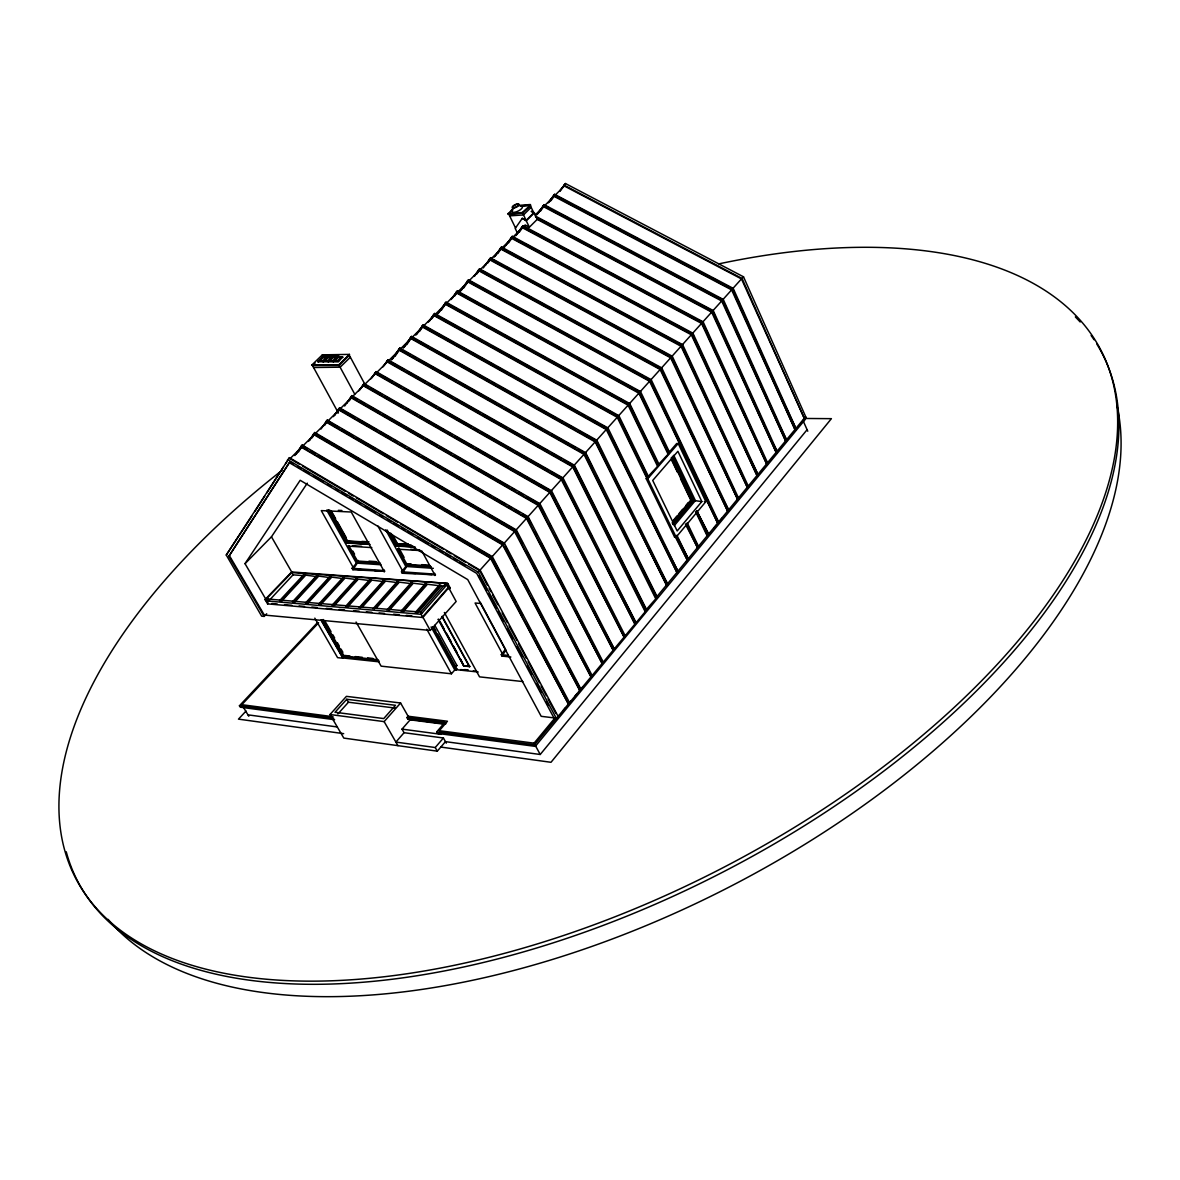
<?xml version="1.0" encoding="UTF-8"?>
<svg xmlns="http://www.w3.org/2000/svg" width="1180" height="1180" viewBox="0 0 1180 1180"><rect width="100%" height="100%" fill="white"/><g stroke="black" fill="none" stroke-linecap="round" stroke-linejoin="round"><path stroke-width="1.5" d="M456.955 665.55L456.291 665.977L456.955 665.55L434.8 625.297M510.866 656.995L502.031 656.11L501.264 654.694L505.497 649.251L480.29 602.316M503.668 653.573L505.91 650.018M264.158 616.417L261.65 616.181L226.265 555.028L289.439 457.663L480.157 570.191L558.376 716.88L556.65 718.959L554.349 718.679L476.705 573.392L289.248 462.634L228.846 556.355L264.158 616.417L266.709 613.762M251.842 516.221L226.265 555.028M254.806 511.589L264.704 496.19M266.68 493.107L283.51 466.911M285.486 463.829L289.439 457.663M228.846 556.355L289.882 462L293.038 463.858M294.911 455.569L302.169 445.022L492.34 556.635L569.778 703.074L568.642 704.445L490.585 558.376L301.475 447.309L290.014 458.681L299.499 464.286M296.165 454.315L302.169 445.022M298.496 451.911L301.475 447.309M308.555 441.394L314.78 432.5L504.406 543.198L581.091 689.385L579.955 690.743L502.65 544.924L314.087 434.771L302.744 446.04L307.508 448.843M309.809 440.155L314.78 432.5M312.081 437.854L314.087 434.771M321.004 429.019L327.258 420.095L516.339 529.894L592.286 675.83L591.165 677.187L514.613 531.605L326.58 422.351L315.34 433.517L359.694 459.418M323.246 426.246L327.258 420.095M324.589 425.405L326.58 422.351M333.424 416.628L339.634 407.808L528.168 516.707L603.378 662.408L602.272 663.735L526.457 518.418L338.955 410.05L327.819 421.113L338.97 427.588M334.648 415.419L339.634 407.808M336.949 413.118L338.955 410.05M344.649 406.009L351.891 395.639L539.894 503.654L614.367 649.103L613.275 650.416L538.183 505.35L351.227 397.852L340.194 408.826L354.487 417.086M346.861 403.265L351.891 395.639M349.221 400.89L351.227 397.852M358.779 390.904L364.045 383.574L551.503 490.733L625.253 635.917L624.176 637.23L549.792 492.414L363.366 385.786L352.437 396.642M359.989 389.71L364.045 383.574M448.282 588.717L448.872 588.068L456.159 601.49L430.228 630.415L422.691 616.757L447.869 587.935L450.318 588.171L447.736 583.407L291.681 571.946L265.058 599.543L267.594 603.88L268.185 603.246L245.027 563.671L300.163 480.29L467.723 579.587L541.178 716.319L553.199 717.779M370.844 378.869L376.066 371.626L562.993 477.915L636.05 622.848L634.973 624.161L561.297 479.596L375.402 373.824L364.576 384.577L367.762 386.406M372.039 377.689L376.066 371.626M382.718 367.098L387.999 359.782L574.38 465.23L646.743 609.913L534.452 744.801L436.718 731.866L444.875 722.411L445.73 723.93L407.808 719.048L406.952 717.558L408.118 716.231L447.471 721.246L439.314 730.7L534.083 743.179L540.219 754.492L807.105 429.712M401.495 571.784L434.107 574.07L434.624 573.303L435.494 574.881L402.292 573.229L401.495 571.784L406.997 565.191M384.075 365.653L387.999 359.782M245.027 563.671L271.459 536.812L307.302 483.166M391.48 359.9L399.814 348.041L585.663 452.663L657.334 597.08L645.976 609.854L573.819 465.643L564.247 460.215M392.645 358.735L399.814 348.041M395.094 356.286L399.15 350.209L583.982 454.329L655.52 598.304M403.25 348.144L411.51 336.418L596.844 440.214L667.836 584.38L666.788 585.634L595.163 441.88L410.876 338.572L400.33 349.044L409.888 354.428M404.401 346.979L411.51 336.418M406.775 344.663L410.876 338.572M406.245 567.241L403.147 571.858L377.807 525.852M415.832 335.135L423.119 324.898L607.907 427.883L678.235 571.784L677.202 573.038L606.255 429.535L422.47 327.037L412.041 337.421L428.06 346.389M416.983 333.984L423.119 324.898M419.431 331.55L422.47 327.037M428.384 322.111L434.609 313.467L618.88 415.67L648.572 476.868L646.198 478.682L674.577 537.092L676.111 537.166L705.847 501.662L678.22 443.518L676.701 443.503L668.883 452.515L656.375 426.334M429.52 320.975L434.609 313.467M431.91 318.659L433.975 315.606L617.229 417.307L646.743 478.077M352.097 568.317L383.426 570.515L383.943 569.748L384.813 571.312L352.894 569.734L352.097 568.317L357.555 561.857M437.706 313.821L446.011 302.154L629.751 403.56L659.163 464.64L647.805 476.838L634.25 448.931M438.842 312.7L446.011 302.154M441.305 310.266L445.376 304.278L628.099 405.183L657.334 465.834M451.025 299.587L457.294 290.944L640.519 391.553L669.65 452.53L658.396 464.625L659.163 464.64M452.147 298.481L457.294 290.944M454.595 296.092L456.675 293.053L638.882 393.176L667.836 453.71M460.126 291.519L468.49 279.822L651.183 379.665L718.945 522.519L717.942 523.728L649.561 381.288L467.87 281.917L457.796 291.932L477.148 302.552M461.233 290.413L468.49 279.822M463.755 287.935L467.87 281.917M474.316 275.973L479.582 268.804L661.759 367.894L728.901 510.468L727.898 511.663L660.136 369.502L478.977 270.884L468.991 280.81L478.638 286.076M474.375 276.386L479.582 268.804M476.897 273.908L478.977 270.884M356.817 563.863L353.72 568.376L321.27 510.601L351.242 512.017L383.692 570.486M483.284 267.963L490.57 257.874L672.246 356.213L738.754 498.521L737.78 499.715L670.624 357.82L489.966 259.954L480.068 269.792L493.019 276.828M485.408 265.382L490.57 257.874M487.886 262.978L489.966 259.954M494.154 257.151L501.471 247.048L682.63 344.649L748.533 486.691L747.56 487.871L681.022 346.242L500.88 249.113L491.072 258.863M495.246 256.075L501.471 247.048M497.768 253.597L500.88 249.113M515.557 228.035L508.683 213.949L522.548 212.99L530.233 205.394L533.803 212.798L526.147 220.394L522.268 218.33L515.203 228.448L517.533 233.227M503.89 247.948L512.282 236.325L692.911 333.188L758.224 474.95L757.265 476.13L691.318 334.766L511.692 238.375L501.957 248.036M506.014 245.366L512.282 236.325M508.565 242.874L511.692 238.375M515.616 235.808L522.991 225.675L703.118 321.816L767.841 463.327L766.882 464.478L701.525 323.394L522.401 227.725L512.769 237.298L522.475 242.505M516.678 234.746L522.991 225.675M519.259 232.224L522.401 227.725M536.812 214.701L544.142 204.686L723.251 299.396L786.809 440.361L785.865 441.497L721.673 300.959L543.552 206.692L535.263 214.937M537.859 213.669L544.142 204.686M540.381 211.22L543.552 206.692M548.272 202.842L554.571 194.317L733.178 288.333L796.176 429.019L795.246 430.154L731.615 289.882L553.995 196.322L544.6 205.659M549.305 201.81L554.571 194.317M550.898 200.733L553.995 196.322M559.659 191.071L565.441 183.52L743.518 276.813L805.925 417.219L804.539 418.9L741.468 278.908L564.35 186.027L555.043 195.29M560.146 191.042L565.441 183.52M534.083 743.179L554.925 717.986L556.459 718.178M625.71 534.865L656.567 597.036L804.701 417.779L805.38 419.284L535.307 746.38L437.574 733.4L436.718 731.866M557.167 717.853L559.512 715.006M563.022 710.758L565.368 707.926M568.878 703.678L571.223 700.846M574.734 696.598L577.064 693.766M579.409 690.934L582.92 686.686M685.919 562.034L688.25 559.202M708.148 535.13L710.493 532.283M714.003 528.035L716.349 525.203M719.859 520.955L722.19 518.123M674.577 537.092L675.093 536.472L687.527 560.544L688.56 559.291L676.892 535.278M697.749 548.154L698.767 546.93L687.232 522.947L686.2 524.171L697.749 548.154L685.433 524.141M697.469 510.719L695.684 511.914L707.13 535.853L708.9 534.658L696.702 510.689L708.9 534.658M531.531 211.279L534.334 212.754L537.21 219.392L711.643 312.125L776.411 452.943L777.369 451.793L713.222 310.561L535.233 215.999M701.835 501.574L677.187 530.956L652.717 480.452L677.895 451.291L701.835 501.574L693.855 500.512L691.495 503.3M674.237 525.69L695.374 500.571L673.736 455.244M673.485 520.174L676.907 516.102M679.193 513.389L682.63 509.332M686.067 505.261L688.353 502.547M672.792 521.545L691.097 499.863L671.641 459.182M672.113 522.932L691.539 499.877L671.317 457.575M676.258 518.964L678.515 516.279M676.553 518.979L678.825 516.294M682.217 512.268L684.474 509.583M672.954 524.392L693.309 500.217L672.379 456.409M673.249 524.407L693.604 500.231L672.689 456.409M678.589 518.654L682.099 514.465M684.459 511.678L687.984 507.489M408.118 716.231L400.595 703L346.433 696.348L330.002 714.52L343.808 738.09L437.293 751.159L445.465 741.645L540.219 754.492M443.415 738.001L404.062 732.706L395.89 742.073L435.228 747.53L443.415 738.001L446.32 743.149M502.031 656.11L507.901 655.977M646.198 478.682L647.731 478.726L678.22 443.518M267.594 603.88L422.824 617.494L448.592 587.979L446.866 584.808L444.698 584.646L420.67 612.11L268.229 599.057L266.474 600.93L265.058 599.543M438.149 619.426L463.843 666.243L460.746 659.266M463.843 666.243L469.906 666.317M417.248 613.305L441.246 585.914L444.123 586.135M266.474 600.93L421.068 614.308L446.866 584.808M404.062 732.706L402.011 729.122L410.153 719.83L444.137 724.21M356.08 622.037L381.125 666.154L451.424 673.795L454.801 669.945L457.324 668.809M415.36 612.391L439.373 585.014L441.246 585.914M419.401 609.072L424.21 603.6M427.809 599.499L432.603 594.012M436.202 589.912L439.801 585.811L439.373 585.014M416.791 612.523L440.819 585.118M407.808 719.048L408.973 717.72L410.153 719.83M401.082 611.166L425.095 583.952L439.801 585.811M403.929 609.219L408.737 603.791M412.336 599.706L418.34 592.906M421.939 588.82L425.538 584.749L425.095 583.952M402.513 611.284L426.526 584.056M402.955 612.066L426.954 584.852M330.002 714.52L384.134 721.614L400.595 703M386.966 609.957L410.979 582.905L425.538 584.749M389.828 608.025L395.816 601.269M399.415 597.213L405.419 590.443M409.018 586.386L411.422 583.687L410.979 582.905M388.382 610.075L412.395 583.009M388.825 610.856L412.823 583.79M373.013 608.762L397.026 581.873L411.422 583.687M377.069 605.488L384.267 597.434M386.656 594.735L397.454 582.64L397.026 581.873M374.414 608.88L398.412 581.976M376.051 608.305L398.84 582.743M360.874 607.007L374.06 592.301M376.45 589.631L383.648 581.622L383.22 580.84L359.221 607.567M360.593 607.685L384.592 580.944L397.454 582.64M362.245 607.125L385.019 581.711M487.414 585.206L479.626 570.589L490.585 558.376M491.795 557.019L502.65 544.924M514.613 531.605L503.86 543.582L472.177 525.085M515.793 530.277L526.457 518.418M527.622 517.106L538.183 505.35M539.349 504.052L549.792 492.414M550.942 491.131L561.297 479.596M583.967 521.014L562.447 478.328L572.698 466.911L387.335 361.965L376.612 372.629L392.63 381.745M573.819 465.643L583.982 454.329M585.103 453.076L595.163 441.88M612.553 473.667L596.284 440.627L606.255 429.535M607.346 428.296L617.229 417.307M628.099 405.183L618.32 416.083L589.395 400.035M656.021 459.699L629.191 403.973L638.882 393.176M649.561 381.288L639.958 391.981L635.12 389.326M660.136 369.502L650.623 380.093L645.799 377.467M670.624 357.82L661.198 368.322L656.346 365.682M683.382 381.686L671.671 356.655L681.022 346.242M691.318 334.766L682.055 345.091L678.81 343.336M701.525 323.394L692.35 333.616L693.884 336.949M711.643 312.125L702.543 322.258L697.705 319.677M721.673 300.959L712.646 311.004L698.044 303.245M731.615 289.882L722.676 299.838L717.809 297.272M741.468 278.908L732.603 288.776L734.093 292.124M556.65 718.959L478.328 572.241L480.157 570.191M568.642 704.445L491.131 557.978L492.34 556.635M579.955 690.743L503.196 544.526L504.406 543.198M591.165 677.187L515.159 531.207L516.339 529.894M602.272 663.735L527.003 518.02L528.168 516.707M613.275 650.416L538.729 504.952L539.894 503.654M624.176 637.23L550.337 492.016L551.503 490.733M634.973 624.161L561.842 479.198L562.993 477.915M645.681 611.196L573.244 466.498L574.38 465.23M656.287 598.363L584.543 453.917L585.663 452.663M666.788 585.634L595.723 441.453L596.844 440.214M677.202 573.038L606.8 429.107L607.907 427.883M647.496 478.092L617.789 416.879L618.88 415.67M658.101 465.864L628.66 404.755L629.751 403.56M668.603 453.725L639.442 392.748L640.519 391.553M717.942 523.728L650.121 380.86L651.183 379.665M727.898 511.663L660.712 369.06L661.759 367.894M737.78 499.715L671.199 357.378L672.246 356.213M747.56 487.871L681.598 345.799L682.63 344.649M757.265 476.13L691.893 334.324L692.911 333.188M766.882 464.478L702.1 322.951L703.118 321.816M776.411 452.943L712.219 311.682L713.222 310.561M785.865 441.497L722.249 300.517L723.251 299.396M795.246 430.154L732.19 289.439L733.178 288.333M804.539 418.9L742.043 278.465L743.518 276.813M345.578 606.402L369.561 579.823L383.648 581.622M347.23 605.827L354.413 597.862M358.012 593.879L365.195 585.914M346.935 606.52L370.918 579.926M347.377 607.272L371.361 580.693M337.908 713.915L348.469 702.218L395.403 708.089M265.692 599.602L291.74 572.595L447.736 583.407M346.758 699.268L335.017 712.263L383.736 718.576L395.492 705.301L346.758 699.268L348.469 702.218M332.082 605.237L356.065 578.82L370.004 580.59L369.561 579.823M333.733 604.676L348.1 588.835M350.504 586.195L355.298 580.914M333.424 605.355L357.407 578.923M335.076 604.794L357.835 579.69M323.969 599.588L332.362 590.398M335.946 586.46L343.129 578.584L342.702 577.831L318.733 604.086M320.06 604.204L344.029 577.92L356.493 579.587L356.065 578.82M320.503 604.957L344.457 578.687M305.531 602.951L329.486 576.843L343.129 578.584M308.378 601.092L317.951 590.649M321.535 586.74L329.928 577.61L329.486 576.843M330.798 576.946L306.844 603.069L307.287 603.821L331.241 577.699M322.553 620.105L343.587 656.685L344.707 655.461L350.003 656.021M314.809 618.143L337.583 657.658L342.908 658.219L344.265 656.759M318.158 576.725L294.218 602.685L293.776 601.948L317.715 575.973L329.928 577.61M292.478 601.83L316.417 575.87L317.715 575.973M294.115 601.284L304.882 589.602M308.481 585.708L316.845 576.622L316.417 575.87M402.292 573.229L402.011 571.017M304.779 575.014L303.481 574.911L279.557 600.723L280.84 600.841L304.779 575.014L316.845 576.622M283.584 597.596L295.546 584.69M297.935 582.109L303.924 575.663L303.481 574.911M305.207 575.751L281.283 601.579L280.84 600.841M404.062 557.388L398.87 547.918L397.69 549.187L406.363 564.984L407.528 563.701L411.082 563.937M303.924 575.663L293.038 574.852L269.129 600.532L268.229 599.057M390.565 533.05L396.716 544.26L397.424 543.493L393.029 535.484M387.158 530.012L395.934 546.016L396.893 544.998M246.015 711.068L238.478 719.136L343.69 733.665M334.619 719.712L240.292 707.189L239.437 705.773L317.568 622.524M318.615 622.804L241.812 704.696L333.04 716.702M352.894 569.734L352.614 567.565M379.252 562.491L357.452 561.016L348.779 545.529L348.189 546.148L356.862 561.65L358.042 560.397M329.604 509.922L347.171 541.31L347.879 540.573M328.011 510.099L346.448 543.036L347.407 542.048M676.73 308.481L523.463 226.663L525.174 224.967L529.363 227.209L537.21 219.392M529.363 227.209L526.25 220.778L534.334 212.754M399.15 350.209L388.53 360.785L404.504 369.827M423.635 325.887L433.975 315.606M435.125 314.47L445.376 304.278M456.675 293.053L446.512 303.157L456.129 308.452M531.162 207.341L523.492 214.922L509.627 215.881M522.268 218.33L526.25 220.778M507.887 213.536L522.298 212.533L530.72 205.173L522.622 213.182L508.197 214.185L512.518 208.993M508.197 214.185L512.828 209.627M317.833 361.493L338.055 361.213L342.569 356.803L338.409 361.862L317.833 361.493L322.346 357.127L342.569 356.803M311.668 365.181L338.808 364.827L349.487 354.398L339.147 365.476L311.668 365.181L322.346 354.856L349.487 354.398M350.372 357.216L340.165 367.187L313.57 367.511M337.48 356.891L333.32 361.921M338.409 413.029L312.523 365.579L315.075 363.116M318.187 362.142L321.565 358.868M519.598 205.32L530.41 204.524M519.908 205.954L528.92 205.305M523.3 205.91L528.493 205.527M337.17 355.254L322.346 354.856M322.715 355.711L338.69 355.46M339.53 357.511L342.923 357.452M312.523 365.579L339.117 365.254L349.324 355.283L364.782 384.075M803.669 417.204L805.925 417.219M803.875 418.457L831.399 418.664L551.001 762.295L440.804 747.073M796.176 429.019L780.467 395.625M786.809 440.361L779.272 425.287M777.369 451.793L772.044 441.718M668.883 452.515L669.65 452.53M767.088 463.298L767.841 463.327M758.224 474.95L749.816 458.312M647.805 476.838L648.572 476.868M747.781 486.662L748.533 486.691M738.001 498.491L738.754 498.521M691.539 499.877L690.639 499.833L680.521 478.697M692.395 500.187L693.604 500.231M704.312 501.603L705.847 501.662M728.901 510.468L720.346 493.904M718.178 522.475L718.945 522.519M338.35 510.335L341.861 510.498M675.093 536.472L675.86 536.517M698.014 546.886L698.767 546.93M688.56 559.291L677.689 538.434M361.891 541.399L368.898 541.812M401.067 543.715L408.369 544.142M368.544 542.181L347.525 540.942L330.843 511.117M408.015 544.526L397.07 543.877L391.804 534.275M347.171 541.31L368.19 542.564M396.716 544.26L411.304 545.116M352.85 542.372L356.478 542.594M409.298 545.735L412.852 545.942M368.485 544.098L346.684 542.785L328.247 509.849M413.915 546.827L396.185 545.765L389.149 532.962M346.448 543.036L370.063 544.452M395.934 546.016L415.449 547.181M352.422 545.75L361.508 546.311M410.684 549.305L419.549 549.851M348.189 546.148L371.803 547.594M397.69 549.187L420.729 550.603M678.235 571.784L663.779 543.7M368.942 561.134L376.214 561.621M421.717 564.659L428.812 565.131M429.992 565.884L406.938 564.35L398.279 548.553M356.862 561.65L380.491 563.244M406.363 564.984L431.172 566.651M381.066 564.778L356.39 563.096L326.698 510.099M433.355 568.332L405.817 566.459L385.698 529.835M667.836 584.38L661.375 572.757M356.965 569.35L365.667 569.97M374.37 570.574L381.332 571.076M406.51 572.846L415.567 573.48M424.623 574.114L431.865 574.63M656.567 597.036L657.334 597.08M342.702 577.831L344.029 577.92M383.22 580.84L384.592 580.944M448.872 588.068L450.318 588.171M645.976 609.854L646.743 609.913M480.408 603.437L475.068 603.01L502.503 653.971M636.05 622.848L615.414 583.392M271.828 603.57L277.271 604.042M284.542 604.676L291.814 605.311M299.086 605.945L304.543 606.432M311.815 607.066L317.258 607.538M326.358 608.334L331.801 608.806M339.073 609.441L344.531 609.927M353.617 610.709L359.074 611.196M366.346 611.83L371.803 612.302M379.06 612.936L384.518 613.423M393.604 614.22L399.061 614.692M406.333 615.326L411.791 615.798M624.486 635.843L625.253 635.917M430.228 630.415L264.32 615.06L229.451 555.736M614.367 649.103L603.585 629.486M602.611 662.334L603.378 662.408M501.264 654.694L508.329 655.402M591.519 675.757L592.286 675.83M355.283 656.582L362.334 657.319M367.629 657.88L372.91 658.455M377.644 659.635L344.147 656.065L323.128 619.5M343.587 656.685L378.839 660.431M464.551 669.576L468.165 669.96M460.598 669.576L467.826 670.343M473.239 670.933L476.853 671.317M478.21 672.025L456.527 669.709L432.824 626.654M379.119 661.832L343.144 657.983L321.27 619.972M522.858 681.568L479.537 676.863L444.358 612.479M580.309 689.297L581.091 689.385M569.011 702.985L569.778 703.074M557.594 716.791L558.376 716.88M406.952 717.558L444.875 722.411M239.437 705.773L333.763 718.251M402.011 729.122L441.364 734.358M247.962 714.844L337.362 726.969M563.893 185.054L742.043 278.465M556.665 196.145L572.964 204.715M576.209 206.441L590.87 214.155M594.13 215.866L620.193 229.599M623.453 231.31L638.115 239.024M641.374 240.75L662.555 251.901M665.815 253.612L680.476 261.326M683.736 263.052L709.8 276.769M713.059 278.48L727.721 286.209M553.538 195.349L732.19 289.439M546.222 206.515L549.467 208.226M557.55 212.503L567.27 217.636M570.5 219.347L614.22 242.475M617.45 244.186L632.023 251.886M640.121 256.178L649.826 261.311M653.071 263.022L667.629 270.736M670.874 272.447L696.775 286.135M700.005 287.861L714.578 295.56M543.095 205.718L722.249 300.517M531.221 211.427L533.803 212.798M535.705 216.972L568.17 234.23M571.415 235.956L586.032 243.714M589.277 245.44L603.895 253.213M607.139 254.924L616.875 260.102M620.12 261.827L659.089 282.536M662.334 284.262L676.937 292.021M685.049 296.342L694.799 301.519M536.738 218.403L712.219 311.682M679.96 310.207L694.474 317.951M521.929 226.737L702.1 322.951M525.705 244.245L535.41 249.452M538.655 251.193L577.477 272.019M580.707 273.745L638.955 304.986M642.186 306.726L656.759 314.529M659.989 316.269L669.694 321.476M672.939 323.217L687.498 331.019M511.206 237.387L691.893 334.324M503.58 248.906L506.825 250.662M510.07 252.402L537.652 267.27M540.897 269.025L550.632 274.262M553.877 276.017L568.48 283.879M571.725 285.634L581.46 290.885M584.705 292.625L594.44 297.876M597.685 299.617L631.757 317.981M635.002 319.736L675.565 341.595M500.394 248.139L681.598 345.799M492.68 259.733L502.356 264.984M505.586 266.724L515.262 271.961M518.477 273.716L528.153 278.952M531.384 280.693L545.898 288.554M549.113 290.295L558.789 295.531M562.019 297.286L602.331 319.116M605.561 320.857L632.967 335.695M636.197 337.451L671.671 356.655M489.479 258.966L671.199 357.378M496.249 278.583L505.954 283.864M509.185 285.619L518.89 290.899M522.121 292.669L531.826 297.935M535.056 299.705L544.762 304.986M547.992 306.741L557.698 312.022M560.928 313.777L570.633 319.057M573.864 320.812L601.358 335.769M604.602 337.524L614.293 342.805M617.538 344.575L627.229 349.841M630.474 351.611L640.179 356.891M643.41 358.646L653.115 363.927M478.475 269.896L660.712 369.06M481.838 287.846L491.485 293.112M494.7 294.867L541.325 320.355M544.541 322.111L554.172 327.376M557.388 329.132L567.034 334.412M570.25 336.167L616.875 361.655M620.075 363.411L629.722 368.676M632.937 370.432L642.584 375.712M467.369 280.929L650.121 380.86M480.363 304.322L490.039 309.647M493.27 311.417L496.485 313.187M499.715 314.957L509.377 320.267M512.607 322.037L522.283 327.347M525.498 329.117L535.174 334.427M538.404 336.197L548.066 341.522M551.296 343.292L560.972 348.602M564.188 350.372L573.864 355.682M577.079 357.452L580.309 359.221M583.54 360.992L586.755 362.762M589.985 364.531L593.201 366.302M596.431 368.072L606.107 373.396M609.323 375.166L618.999 380.476M622.229 382.246L631.89 387.556M456.173 292.05L639.442 392.748M459.33 310.222L481.765 322.612M484.965 324.382L488.181 326.152M491.382 327.922L500.999 333.217M504.199 334.987L526.634 347.377M529.835 349.147L533.036 350.917M536.251 352.687L545.853 357.983M549.069 359.753L629.191 403.973M444.875 303.29L628.66 404.755M438.341 316.255L475.304 336.757M478.505 338.542L481.72 340.312M484.936 342.097L488.151 343.882M491.367 345.666L501.013 351.021M504.229 352.791L554.04 380.432M557.255 382.217L566.901 387.556M570.102 389.341L586.18 398.25M433.458 314.603L617.789 416.879M425.228 326.786L453.99 342.805M457.176 344.59L493.919 365.077M497.119 366.862L506.707 372.202M509.893 373.986L525.882 382.88M529.068 384.665L557.83 400.699M561.016 402.483L578.598 412.277M581.784 414.047L584.985 415.832M588.186 417.617L597.759 422.956M600.959 424.741L605.753 427.411M421.953 326.034L606.8 429.107M431.261 348.189L448.887 358.056M452.088 359.856L476.115 373.322M479.331 375.107L488.933 380.491M492.149 382.291L495.349 384.09M498.55 385.89L516.176 395.757M519.377 397.557L535.396 406.525M538.596 408.324L556.223 418.192M559.438 419.992L562.639 421.791M565.84 423.576L575.457 428.959M578.657 430.759L596.284 440.627M410.345 337.569L595.723 441.453M413.074 356.227L416.26 358.012M419.446 359.812L456.085 380.432M459.271 382.231L475.201 391.2M478.387 392.984L495.91 402.852M499.096 404.651L502.282 406.451M505.468 408.236L529.348 421.688M532.534 423.487L542.092 428.871M545.278 430.656L548.464 432.455M551.65 434.24L569.173 444.108M572.359 445.907L575.545 447.707M578.731 449.492L583.51 452.191M398.634 349.206L584.543 453.917M407.69 371.626L425.272 381.568M428.458 383.382L431.659 385.196M434.845 386.996L452.427 396.937M455.613 398.751L479.582 412.307M482.768 414.121L506.736 427.676M509.922 429.491L533.891 443.046M537.092 444.86L548.272 451.188M551.458 452.987L561.046 458.415M386.804 360.962L573.244 466.498M395.831 383.559L400.64 386.288M403.84 388.117L435.877 406.348M439.093 408.162L471.13 426.393M474.331 428.207L477.531 430.036M480.732 431.851L512.784 450.082M515.985 451.896L527.195 458.283M530.395 460.097L548.022 470.127M551.222 471.956L562.447 478.328M374.871 372.806L561.842 479.198M370.948 388.22L382.099 394.592M385.285 396.421L402.808 406.436M405.994 408.265L409.18 410.079M412.366 411.909L417.145 414.637M420.331 416.452L444.226 430.11M447.412 431.939L452.191 434.668M455.377 436.497L472.9 446.512M476.086 448.326L507.946 466.543M511.132 468.372L549.349 490.216M362.835 384.769L550.337 492.016M354.044 397.557L357.23 399.4M360.431 401.229L365.225 403.988M368.411 405.832L379.591 412.248M382.792 414.092L422.735 437.043M425.921 438.872L437.101 445.303M440.302 447.132L451.483 453.562M454.684 455.406L465.864 461.823M469.05 463.666L508.993 486.617M512.179 488.446L515.38 490.29M518.581 492.119L523.374 494.877M526.56 496.706L537.741 503.137M350.681 396.849L538.729 504.952M357.658 418.915L376.73 429.933M379.901 431.762L391.023 438.193M394.194 440.022L397.38 441.851M400.551 443.695L405.315 446.453M408.487 448.282L419.608 454.698M422.794 456.542L433.916 462.958M437.087 464.802L483.151 491.411M486.322 493.255L491.087 495.998M494.273 497.842L505.394 504.258M508.565 506.102L511.737 507.931M514.923 509.76L519.687 512.518M522.858 514.347L526.044 516.191M338.409 409.032L527.003 518.02M342.156 429.446L353.307 435.922M356.493 437.765L375.609 448.872M378.795 450.716L389.946 457.191M393.132 459.05L412.248 470.142M415.434 472L448.887 491.426M452.073 493.27L485.526 512.71M488.712 514.554L514.2 529.363M326.019 421.334L515.159 531.207M362.865 461.262L396.126 480.688M399.297 482.546L410.389 489.022M413.56 490.865L418.31 493.638M421.481 495.497L454.743 514.908M457.914 516.766L469.006 523.242M313.526 433.753L503.196 544.526M310.679 450.701L315.444 453.503M318.63 455.362L329.751 461.896M332.922 463.77L367.88 484.272M371.051 486.145L413.944 511.324M417.13 513.182L436.187 524.377M439.373 526.25L444.137 529.038M447.309 530.912L490.216 556.09M300.9 446.291L491.131 557.978M302.655 466.144L345.312 491.323M348.483 493.181L353.218 495.983M356.375 497.857L383.235 513.698M386.406 515.572L397.454 522.091M400.625 523.964L443.282 549.143M446.438 551.001L451.188 553.803M454.344 555.662L465.407 562.196M468.563 564.055L479.626 570.589M287.522 459.566L478.328 572.241M297.758 466.646L300.915 468.504M304.056 470.377L308.791 473.165M313.511 475.953L322.966 481.543M327.686 484.331L330.843 486.19M335.562 488.977L338.719 490.836M341.861 492.694L346.596 495.497M349.737 497.355L352.894 499.214M356.036 501.072L360.77 503.86M365.49 506.663L374.945 512.238M379.665 515.026L382.822 516.884M387.542 519.687L390.698 521.545M393.84 523.404L398.575 526.192M401.716 528.05L404.873 529.923M408.015 531.782L412.749 534.57M417.469 537.357L428.488 543.877M431.644 545.735L434.8 547.594M439.521 550.381L442.677 552.24M445.819 554.113L450.539 556.901M453.695 558.76L456.852 560.618M459.994 562.476L464.728 565.279M243.552 707.558L248.803 716.245M321.034 620.208L342.908 658.219M271.459 536.812L291.681 571.946M291.74 572.595L293.038 574.852M420.67 612.11L421.57 613.674M384.134 721.614L397.955 745.657M324.603 620.474L331.005 631.61M332.834 634.781L334.663 637.967M337.392 642.731L339.221 645.917M341.05 649.103L342.879 652.275M435.228 747.53L437.293 751.159M331.197 510.748L335.592 518.595M337.347 521.737L346.124 537.431M352.85 551.104L354.575 554.202M383.426 570.515L384.223 571.946M432.47 627.037L456.188 670.093M431.113 626.949L454.801 669.945M421.068 614.308L422.824 617.494M426.776 629.206L451.424 673.795M394.253 540.204L396.008 543.405M434.151 627.745L435.907 630.931M437.662 634.117L456.1 667.6M442.175 616.344L469.684 666.582L464.065 665.992L438.385 619.175M441.954 616.594L469.463 666.833M440.376 622.14L443.916 628.601M446.586 633.453L451.011 641.522M453.666 646.36L457.206 652.82M447.146 584.056L449.728 588.82M534.452 744.801L535.307 746.38M322.346 357.127L332.421 356.965L328.261 361.995M444.698 584.646L445.568 586.239M323.217 362.068L327.716 357.688M421.806 550.986L434.343 574.041M434.107 574.07L434.904 575.53M338.808 364.827L354.708 394.105M479.05 575.943L486.809 590.472M488.535 593.702L496.293 608.231M498.019 611.461L503.182 621.137M507.503 629.206L512.666 638.896M516.988 646.965L522.15 656.655M527.327 666.331L531.634 674.414M536.812 684.09L541.119 692.159M546.296 701.849L548.022 705.08M489.154 588.451L490.88 591.696M492.621 594.956L497.813 604.691M502.149 612.818L507.341 622.568M509.082 625.813L516.884 640.43M518.61 643.69L526.413 658.307M528.139 661.552L539.408 682.674M541.133 685.919L546.34 695.669M548.066 698.914L555.869 713.546M492.65 558.642L500.379 573.244M502.09 576.474L509.819 591.077M511.53 594.322L515.822 602.434M517.533 605.679L522.681 615.4M526.973 623.512L534.688 638.115M536.413 641.36L544.128 655.947M545.853 659.192L553.567 673.795M555.279 677.04L557.004 680.27M558.715 683.515L566.444 698.118M505.556 546.827L515.749 566.253M517.445 569.498L521.693 577.581M523.404 580.826L528.493 590.546M532.74 598.629L542.933 618.069M544.629 621.3L552.284 635.873M553.981 639.118L558.229 647.201M559.925 650.446L567.58 665.019M569.276 668.249L579.469 687.689M516.648 531.915L522.607 543.361M526.855 551.532L540.47 577.684M542.166 580.958L552.388 600.561M554.084 603.836L555.78 607.11M557.491 610.37L567.698 629.987M569.394 633.262L571.091 636.522M572.802 639.796L583.009 659.413M584.705 662.673L588.968 670.845M528.463 518.743L531 523.64M535.204 531.797L536.9 535.056M541.104 543.213L551.222 562.801M552.904 566.061L554.585 569.321M558.804 577.477L568.908 597.065M570.589 600.325L572.285 603.585M576.489 611.742L586.608 631.33M588.289 634.589L589.971 637.849M594.189 646.006L601.771 660.697M540.175 505.689L545.19 515.453M549.349 523.61L551.03 526.855M555.19 535.012L571.046 565.957M575.221 574.1L581.902 587.124M583.569 590.384L599.411 621.329M551.768 492.753L555.898 500.895M557.565 504.14L575.737 539.909M582.345 552.919L586.475 561.046M590.605 569.188L613.748 614.706M615.4 617.966L617.052 621.211M590.59 534.142L592.242 537.431M598.865 550.558L602.995 558.774M607.139 566.975L611.284 575.176M572.698 466.911L644.914 611.137M585.914 454.713L592.419 467.796M596.475 475.983L602.965 489.066M609.47 502.149L613.526 510.335M622.465 528.33L624.087 531.605M614.175 476.971L620.695 490.187M624.766 498.447L628.822 506.692M635.341 519.908L659.753 569.453M612.995 439.845L626.698 467.87M630.725 476.115L634.751 484.361M638.793 492.591L657.319 530.513M647.731 478.726L687.527 560.544M522.298 212.533L526.147 220.394M622.303 424.299L630.268 440.715M687.232 524.51L697.247 545.293M675.344 464.492L682.32 479.095M688.515 492.075L691.613 498.565M688.22 492.06L691.318 498.55M642.303 396.893L654.812 423.06M671.184 459.182L677.409 472.192M696.436 511.943L707.897 535.882M655.343 390.034L663.19 406.584M664.768 409.902L672.615 426.452M676.553 434.727L684.4 451.291M688.324 459.566L696.185 476.115M697.764 479.434L707.971 500.954M709.534 504.273L717.396 520.823M663.529 373.278L679.872 407.985M681.435 411.289L689.223 427.809M693.102 436.069L700.891 452.604M702.454 455.908L716.452 485.644M687.276 390.034L692.749 401.702M696.643 410.05L702.1 421.732M703.663 425.066L727.072 475.127M728.635 478.475L734.093 490.157M683.604 348.41L691.332 365.077M692.881 368.411L695.197 373.396M699.062 381.73L706.805 398.383M708.339 401.716L719.948 426.703M721.496 430.036L729.225 446.689M730.774 450.023L742.368 475.009M695.418 340.268L706.909 365.21M708.443 368.529L719.933 393.471M723.753 401.79L732.957 421.732M736.792 430.051L748.282 454.978M704.829 327.244L709.372 337.2M710.891 340.519L716.216 352.127M717.735 355.445L720.007 360.431M723.797 368.721L735.199 393.619M736.718 396.937L748.105 421.821M749.625 425.139L754.168 435.096M755.687 438.414L764.802 458.327M713.413 312.685L716.467 319.382M717.986 322.73L723.311 334.471M724.83 337.819L740.067 371.331M741.586 374.68L746.911 386.421M748.445 389.769L763.667 423.281M765.186 426.644L770.525 438.37M724.933 304.853L740.022 338.306M741.542 341.654L750.598 361.729M752.102 365.077L761.159 385.152M762.663 388.486L767.192 398.53M768.696 401.878L777.753 421.939M735.597 295.457L748.312 323.836M752.044 332.185L764.758 360.564M766.263 363.897L778.962 392.291M802.946 420.39L807.769 431.216M520.896 206.013A5.753 2.109 -26.1 0 1 521.206 209.022A5.753 2.109 -26.1 0 1 514.17 212.311A5.753 2.109 -26.1 0 1 512.666 209.878M718.871 263.863A576.607 287.02 -27.2 0 1 1056.852 589.705A576.607 287.02 -27.2 0 1 239.688 975.993A576.607 287.02 -27.2 0 1 282.005 470.363M1096.884 344.147A576.209 287.507 -27.2 0 1 703.649 881.785A576.209 287.507 -27.2 0 1 66.242 851.768M1075.349 316.933A576.209 287.507 -27.2 0 1 1080.172 321.993M1091.117 335.489A576.209 287.507 -27.2 0 1 1094.081 339.766M1117.003 405.743A570.264 287.832 -27.2 0 1 724.815 889.292A570.264 287.832 -27.2 0 1 108.118 919.367M514.288 207.931A3.835 1.401 -26.1 0 0 519.097 204.332A3.835 1.401 -26.1 0 0 513.506 205.615A3.835 1.401 -26.1 0 0 514.288 207.931M514.554 207.532A3.068 1.121 -26.1 0 0 518.404 204.656A3.068 1.121 -26.1 0 0 513.934 205.689A3.068 1.121 -26.1 0 0 514.554 207.532M336.949 360.534A2.788 1.077 -28.2 0 0 340.224 357.747A2.788 1.077 -28.2 0 0 336.123 358.868A2.788 1.077 -28.2 0 0 336.949 360.534M331.875 360.608A2.773 1.062 -28.2 0 0 335.15 357.82A2.773 1.062 -28.2 0 0 331.064 358.941A2.773 1.062 -28.2 0 0 331.875 360.608M326.816 360.682A2.773 1.062 -28.3 0 0 330.09 357.909A2.773 1.062 -28.3 0 0 326.019 359.015A2.773 1.062 -28.3 0 0 326.816 360.682M321.786 360.756A2.773 1.062 -28.3 0 0 325.046 357.983A2.773 1.062 -28.3 0 0 320.99 359.089A2.773 1.062 -28.3 0 0 321.786 360.756"/></g></svg>
